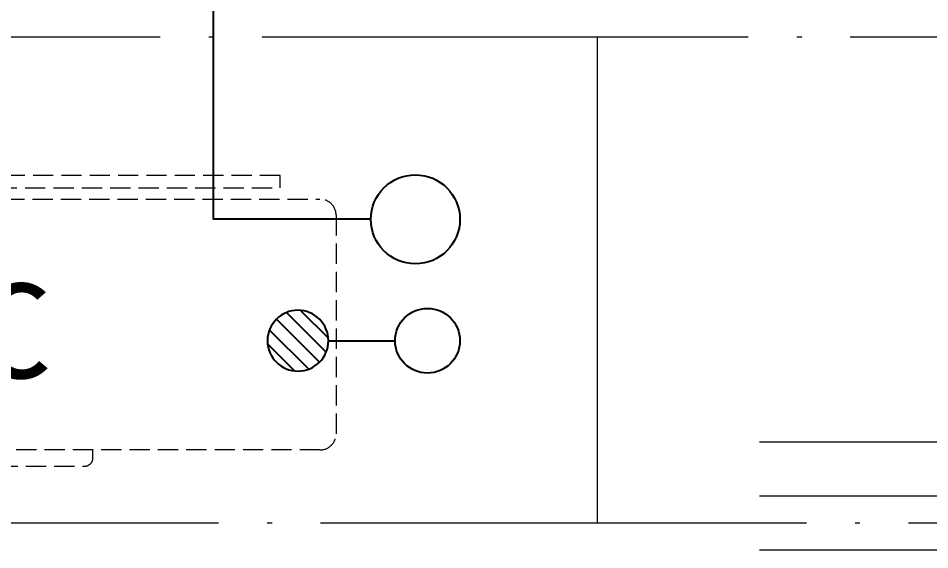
# Model space of a CAD drawing. Extents: x 27938 to 983267, y -209821 to 1628073.
# Drawn here: x 722151 to 723277, y 596415 to 597072 of the extents above; entities that cross this region are included whole.
import ezdxf

# ---------------------------------------------------------------- set-up
doc = ezdxf.new("R2010")
doc.units = 0
doc.header["$LTSCALE"] = 1000
doc.header["$MEASUREMENT"] = 0
doc.linetypes.add('DASH', pattern=[0.35, 0.25, -0.1])
doc.linetypes.add('DOTE', pattern=[2.42, 2, -0.2, 0.02, -0.2])
for name, color, linetype, lineweight in [('DOTE', 19, 'DOTE', 9), ('平面-栏杆', 135, 'Continuous', 15), ('平面-看线', 45, 'Continuous', 15), ('平面-空调预留孔', 173, 'Continuous', 15)]:
    doc.layers.add(name, color=color, linetype=linetype, lineweight=lineweight)
for name, color, linetype in [('EQUIP_地漏', 7, 'Continuous'), ('VPIPE-凝结', 150, 'Continuous'), ('VPIPE-废水', 31, 'Continuous')]:
    doc.layers.add(name, color=color, linetype=linetype)
doc.styles.add('黑体', font='')
doc.styles.get('黑体').set_extended_font_data('SimHei')

# ---------------------------------------------------------------- blocks, each defined once
blk = doc.blocks.new('$TwtSys$00000141')
at = {"color": 1}
for p, q in [((-47.1, 3.8), (-5, 45.9)), ((-47.1, 3.8), (-5, 45.9)), ((-43.6, -17.5), (17.5, 43.6)), ((-43.6, -17.5), (17.5, 43.6)), ((-33.2, -33.2), (33.2, 33.2)), ((-33.2, -33.2), (33.2, 33.2)), ((-16.2, -43.5), (43.8, 16.4)), ((-16.2, -43.5), (43.8, 16.4)), ((5.7, -46.1), (46.1, -5.7)), ((5.7, -46.1), (46.1, -5.7))]:
    blk.add_line(p, q, dxfattribs=at)
blk.add_circle((0, 0), 47, dxfattribs=at)
blk.add_circle((0, 0), 47, dxfattribs=at)
blk = doc.blocks.new('gsergvr')
at = {"layer": '平面-空调预留孔', "linetype": 'DASH', "ltscale": 0.1}
for p, q in [((34075.4, 17176.2), (34075.4, 17166.2)), ((34448.2, 17166.2), (34448.2, 17176.2)), ((34085.4, 17156.2), (34438.2, 17156.2))]:
    blk.add_line(p, q, dxfattribs=at)
blk.add_lwpolyline([(34679.3, 17515.3), (34259.5, 17515.3), (34259.5, 17500.2), (34679.3, 17500.2)], close=True, dxfattribs=at)
blk.add_lwpolyline([(34728.6, 17176.2), (33988.6, 17176.2, -0.414214), (33968.6, 17196.2), (33968.6, 17466.2, -0.414214), (33988.6, 17486.2), (34728.6, 17486.2, -0.414214), (34748.6, 17466.2), (34748.6, 17196.2, -0.414214)], format="xyb", close=True, dxfattribs=at)
for centre, start, end in [((34085.4, 17166.2), 180, 270), ((34438.2, 17166.2), 270, 0)]:
    blk.add_arc(centre, 10, start, end, dxfattribs=at)
at = {"layer": '平面-空调预留孔', "color": 251, "linetype": 'DASH', "ltscale": 0.1, "true_color": 0x636466, "style": '黑体', "width": 1.2}
blk.add_text('A.C', height=117.05, dxfattribs=at).set_placement((34110.9, 17264.8))
blk = doc.blocks.new('rtyryrtyeeretee')
at = {"layer": '平面-空调预留孔'}
blk.add_blockref('gsergvr', (635673.5, 326705.8), dxfattribs=at)
blk = doc.blocks.new('HFTHFFGHFH')
at = {"layer": 'DOTE', "linetype": 'DOTE', "ltscale": 0.3}
for p, q in [((587116.6, 597048.8), (534316.6, 597048.8)), ((576766.6, 596448.8), (576766.6, 597048.8)), ((534316.6, 596448.8), (587116.6, 596448.8))]:
    blk.add_line(p, q, dxfattribs=at)

msp = doc.modelspace()

# ---------------------------------------------------------------- linework, layer by layer
at = {"layer": 'VPIPE-凝结', "ltscale": 0.1}
for points in [[(722586.6, 596823.8), (722392.4, 596823.8), (722392.4, 597313)], [(722534.2, 596673.8), (722616.6, 596673.8)]]:
    msp.add_lwpolyline(points, dxfattribs=at)
msp.add_circle((722656.6, 596673.8), 40, dxfattribs=at)
at = {"layer": 'VPIPE-废水'}
msp.add_circle((722641.6, 596823.8), 55, dxfattribs=at)
at = {"layer": '平面-栏杆'}
for points in [[(723066.6, 596482.1), (727566.6, 596482.1)], [(723066.6, 596415.5), (727566.6, 596415.5)]]:
    msp.add_lwpolyline(points, dxfattribs=at)
at = {"layer": '平面-看线'}
msp.add_lwpolyline([(723066.6, 596548.8), (727566.6, 596548.8)], dxfattribs=at)

# ---------------------------------------------------------------- block references
for name, p in [('HFTHFFGHFH', (146100, 0)), ('rtyryrtyeeretee', (52121.7, 252656.8))]:
    msp.add_blockref(name, p)
at = {"layer": 'EQUIP_地漏', "xscale": 0.8, "yscale": -0.8, "zscale": 0.8, "rotation": 180}
msp.add_blockref('$TwtSys$00000141', (722496.6, 596673.8), dxfattribs=at)

doc.saveas('drawing.dxf')
